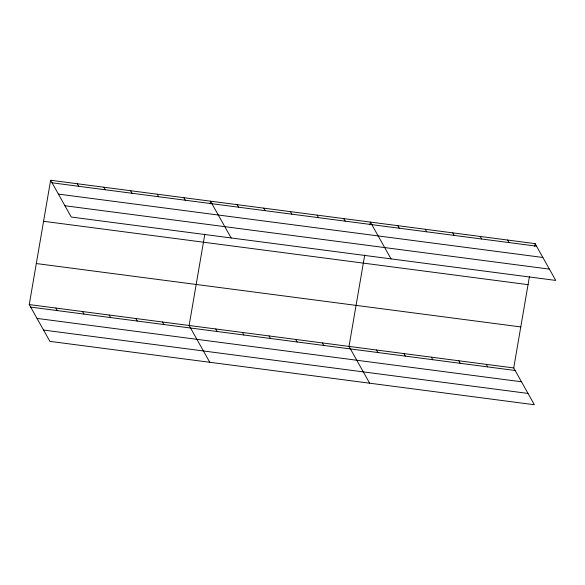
<?xml version="1.0" encoding="UTF-8"?>
<svg xmlns="http://www.w3.org/2000/svg" width="585" height="585" viewBox="0 0 585 585"><rect width="100%" height="100%" fill="white"/><g stroke="black" fill="none" stroke-linecap="round" stroke-linejoin="round"><path stroke-width="0.88" d="M529.432 276.632L513.725 367.95L534.368 404.74L49.893 341.362L29.25 304.573L50.632 180.26L535.107 243.638L555.75 280.427L71.275 217.05L50.632 180.26M204.83 234.175L189.13 325.487L209.774 362.276M210.052 203.851L210.505 201.174L231.148 237.963M364.711 255.089L349.004 346.4L369.647 383.19M369.925 224.764L370.385 222.088L391.029 258.877M534.646 246.314L535.107 243.638M52.05 182.798L536.525 246.175M58.398 194.103L542.873 257.473M64.935 205.744L549.41 269.122M43.575 221.284L528.05 284.661M36.307 263.55L520.782 326.927M29.25 304.573L513.725 367.95M30.669 307.11L515.151 370.488M37.016 318.415L521.491 381.786M43.553 330.057L528.028 393.434M507.656 240.047L509.074 242.578M480.197 236.457L481.623 238.987M452.746 232.867L454.165 235.397M425.295 229.276L426.714 231.806M486.274 364.36L487.693 366.89M397.837 225.686L399.262 228.216M458.815 360.769L460.241 363.3M431.364 357.179L432.79 359.709M343.739 218.607L345.157 221.137M403.913 353.589L405.332 356.119M317.092 215.119L318.518 217.657M376.455 349.991L377.881 352.528M290.445 211.631L291.871 214.168M263.798 208.15L265.224 210.68M322.357 342.92L323.783 345.45M237.152 204.662L238.578 207.2M295.71 339.432L297.136 341.969M269.063 335.944L270.489 338.481M183.865 197.693L185.284 200.224M242.417 332.463L243.843 334.993M157.219 194.205L158.637 196.743M215.77 328.975L217.196 331.512M130.572 190.717L131.991 193.255M103.925 187.237L105.344 189.767M162.484 322.006L163.902 324.536M77.278 183.748L78.697 186.286M135.837 318.518L137.256 321.055M109.19 315.03L110.609 317.567M82.543 311.549L83.962 314.079M55.897 308.061L57.315 310.598"/></g></svg>
